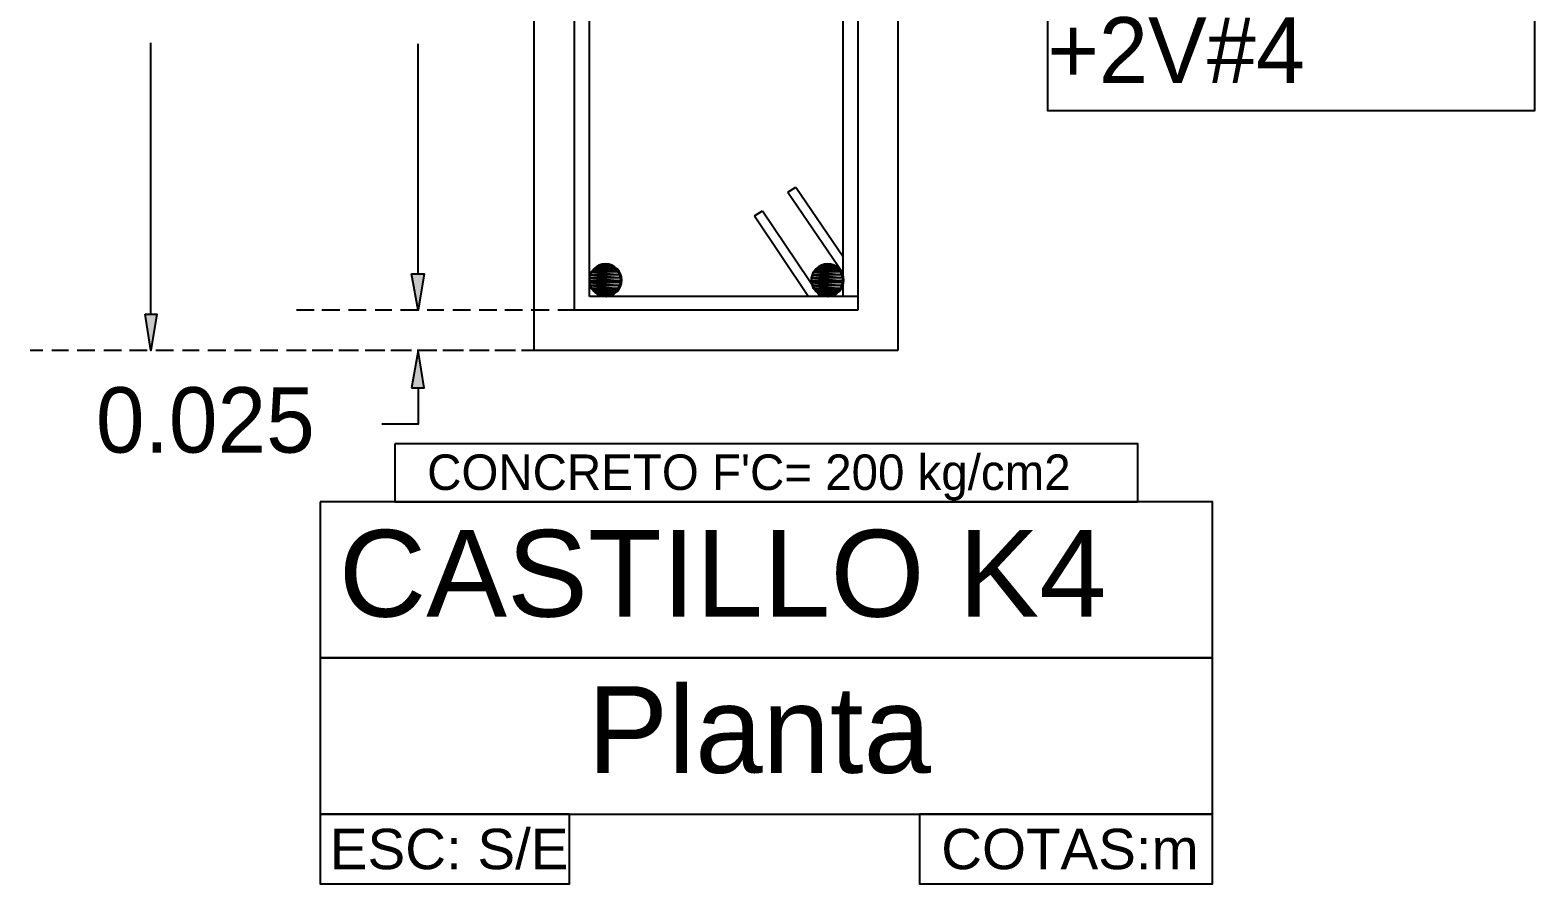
# Model space of a CAD drawing. Header units: metres. Extents: x 2.9 to 42.8, y 1.7 to 28.7.
# Drawn here: x 24.366 to 27.067, y 10.717 to 12.25 of the extents above; entities that cross this region are included whole.
import ezdxf

# ---------------------------------------------------------------- set-up
doc = ezdxf.new("R2010")
doc.units = ezdxf.units.M
for name, color, linetype in [('AZUL', 5, 'Continuous'), ('CIAN', 4, 'Continuous'), ('GRIS', 8, 'Continuous'), ('RELLENO_GRIS', 8, 'Continuous'), ('RELLENO_ROJO', 1, 'Continuous'), ('ROJO', 1, 'Continuous'), ('TEXTO', 7, 'Continuous')]:
    doc.layers.add(name, color=color, linetype=linetype)
doc.styles.add('ArialMT', font='arial.ttf')

msp = doc.modelspace()

# ---------------------------------------------------------------- hatches: boundary and pattern name
at = {"layer": 'RELLENO_GRIS'}
h = msp.add_hatch(color=256, dxfattribs=at)
h.dxf.hatch_style = 1
h.paths.add_polyline_path([(25.0508, 11.8128), (25.0737, 11.8128), (25.0631, 11.7475), (25.0508, 11.8128)])
h = msp.add_hatch(color=256, dxfattribs=at)
h.dxf.hatch_style = 1
h.paths.add_polyline_path([(25.0508, 11.8128), (25.0737, 11.8128), (25.0631, 11.7475), (25.0508, 11.8128)])
h = msp.add_hatch(color=256, dxfattribs=at)
h.dxf.hatch_style = 1
h.paths.add_polyline_path([(24.5727, 11.7404), (24.5939, 11.7404), (24.5833, 11.6752), (24.5727, 11.7404)])
h = msp.add_hatch(color=256, dxfattribs=at)
h.dxf.hatch_style = 1
h.paths.add_polyline_path([(25.0508, 11.6082), (25.0737, 11.6082), (25.0631, 11.6752), (25.0508, 11.6082)])
at = {"layer": 'RELLENO_ROJO'}
h = msp.add_hatch(color=256, dxfattribs=at)
h.dxf.hatch_style = 1
h.paths.add_polyline_path([(25.4053, 11.8286), (25.3894, 11.8286), (25.4106, 11.8269), (25.4053, 11.8286)])
h.paths.add_polyline_path([(25.3894, 11.8286), (25.4106, 11.8269), (25.3859, 11.8269), (25.3894, 11.8286)])
h = msp.add_hatch(color=256, dxfattribs=at)
h.dxf.hatch_style = 1
h.paths.add_polyline_path([(25.4, 11.8286), (25.3947, 11.8286), (25.4053, 11.8286), (25.4, 11.8286)])
h.paths.add_polyline_path([(25.3947, 11.8286), (25.4053, 11.8286), (25.3894, 11.8286), (25.3947, 11.8286)])
h = msp.add_hatch(color=256, dxfattribs=at)
h.dxf.hatch_style = 1
h.paths.add_polyline_path([(25.8039, 11.8286), (25.7898, 11.8286), (25.8092, 11.8269), (25.8039, 11.8286)])
h.paths.add_polyline_path([(25.7898, 11.8286), (25.8092, 11.8269), (25.7845, 11.8269), (25.7898, 11.8286)])
h = msp.add_hatch(color=256, dxfattribs=at)
h.dxf.hatch_style = 1
h.paths.add_polyline_path([(25.7986, 11.8286), (25.7933, 11.8286), (25.8039, 11.8286), (25.7986, 11.8286)])
h.paths.add_polyline_path([(25.7933, 11.8286), (25.8039, 11.8286), (25.7898, 11.8286), (25.7933, 11.8286)])
h = msp.add_hatch(color=256, dxfattribs=at)
h.dxf.hatch_style = 1
h.paths.add_polyline_path([(25.4247, 11.811), (25.3718, 11.811), (25.4265, 11.8057), (25.4247, 11.811)])
h.paths.add_polyline_path([(25.3718, 11.811), (25.4265, 11.8057), (25.37, 11.8057), (25.3718, 11.811)])
h = msp.add_hatch(color=256, dxfattribs=at)
h.dxf.hatch_style = 1
h.paths.add_polyline_path([(25.4265, 11.8057), (25.37, 11.8057), (25.4265, 11.8004), (25.4265, 11.8057)])
h.paths.add_polyline_path([(25.37, 11.8057), (25.4265, 11.8004), (25.37, 11.8004), (25.37, 11.8057)])
h = msp.add_hatch(color=256, dxfattribs=at)
h.dxf.hatch_style = 1
h.paths.add_polyline_path([(25.4212, 11.8163), (25.3735, 11.8163), (25.4247, 11.811), (25.4212, 11.8163)])
h.paths.add_polyline_path([(25.3735, 11.8163), (25.4247, 11.811), (25.3718, 11.811), (25.3735, 11.8163)])
h = msp.add_hatch(color=256, dxfattribs=at)
h.dxf.hatch_style = 1
h.paths.add_polyline_path([(25.4194, 11.8198), (25.3771, 11.8198), (25.4212, 11.8163), (25.4194, 11.8198)])
h.paths.add_polyline_path([(25.3771, 11.8198), (25.4212, 11.8163), (25.3735, 11.8163), (25.3771, 11.8198)])
h = msp.add_hatch(color=256, dxfattribs=at)
h.dxf.hatch_style = 1
h.paths.add_polyline_path([(25.4159, 11.8233), (25.3806, 11.8233), (25.4194, 11.8198), (25.4159, 11.8233)])
h.paths.add_polyline_path([(25.3806, 11.8233), (25.4194, 11.8198), (25.3771, 11.8198), (25.3806, 11.8233)])
h = msp.add_hatch(color=256, dxfattribs=at)
h.dxf.hatch_style = 1
h.paths.add_polyline_path([(25.4106, 11.8269), (25.3859, 11.8269), (25.4159, 11.8233), (25.4106, 11.8269)])
h.paths.add_polyline_path([(25.3859, 11.8269), (25.4159, 11.8233), (25.3806, 11.8233), (25.3859, 11.8269)])
h = msp.add_hatch(color=256, dxfattribs=at)
h.dxf.hatch_style = 1
h.paths.add_polyline_path([(25.8233, 11.811), (25.7704, 11.811), (25.8251, 11.8057), (25.8233, 11.811)])
h.paths.add_polyline_path([(25.7704, 11.811), (25.8251, 11.8057), (25.7687, 11.8057), (25.7704, 11.811)])
h = msp.add_hatch(color=256, dxfattribs=at)
h.dxf.hatch_style = 1
h.paths.add_polyline_path([(25.8251, 11.8057), (25.7687, 11.8057), (25.8251, 11.8004), (25.8251, 11.8057)])
h.paths.add_polyline_path([(25.7687, 11.8057), (25.8251, 11.8004), (25.7687, 11.8004), (25.7687, 11.8057)])
h = msp.add_hatch(color=256, dxfattribs=at)
h.dxf.hatch_style = 1
h.paths.add_polyline_path([(25.8216, 11.8163), (25.7722, 11.8163), (25.8233, 11.811), (25.8216, 11.8163)])
h.paths.add_polyline_path([(25.7722, 11.8163), (25.8233, 11.811), (25.7704, 11.811), (25.7722, 11.8163)])
h = msp.add_hatch(color=256, dxfattribs=at)
h.dxf.hatch_style = 1
h.paths.add_polyline_path([(25.818, 11.8198), (25.7757, 11.8198), (25.8216, 11.8163), (25.818, 11.8198)])
h.paths.add_polyline_path([(25.7757, 11.8198), (25.8216, 11.8163), (25.7722, 11.8163), (25.7757, 11.8198)])
h = msp.add_hatch(color=256, dxfattribs=at)
h.dxf.hatch_style = 1
h.paths.add_polyline_path([(25.8145, 11.8233), (25.7792, 11.8233), (25.818, 11.8198), (25.8145, 11.8233)])
h.paths.add_polyline_path([(25.7792, 11.8233), (25.818, 11.8198), (25.7757, 11.8198), (25.7792, 11.8233)])
h = msp.add_hatch(color=256, dxfattribs=at)
h.dxf.hatch_style = 1
h.paths.add_polyline_path([(25.8092, 11.8269), (25.7845, 11.8269), (25.8145, 11.8233), (25.8092, 11.8269)])
h.paths.add_polyline_path([(25.7845, 11.8269), (25.8145, 11.8233), (25.7792, 11.8233), (25.7845, 11.8269)])
h = msp.add_hatch(color=256, dxfattribs=at)
h.dxf.hatch_style = 1
h.paths.add_polyline_path([(25.4265, 11.8004), (25.37, 11.8004), (25.4265, 11.7969), (25.4265, 11.8004)])
h.paths.add_polyline_path([(25.37, 11.8004), (25.4265, 11.7969), (25.37, 11.7969), (25.37, 11.8004)])
h = msp.add_hatch(color=256, dxfattribs=at)
h.dxf.hatch_style = 1
h.paths.add_polyline_path([(25.4265, 11.7969), (25.37, 11.7969), (25.4247, 11.7916), (25.4265, 11.7969)])
h.paths.add_polyline_path([(25.37, 11.7969), (25.4247, 11.7916), (25.3718, 11.7916), (25.37, 11.7969)])
h = msp.add_hatch(color=256, dxfattribs=at)
h.dxf.hatch_style = 1
h.paths.add_polyline_path([(25.4247, 11.7916), (25.3718, 11.7916), (25.4212, 11.7863), (25.4247, 11.7916)])
h.paths.add_polyline_path([(25.3718, 11.7916), (25.4212, 11.7863), (25.3735, 11.7863), (25.3718, 11.7916)])
h = msp.add_hatch(color=256, dxfattribs=at)
h.dxf.hatch_style = 1
h.paths.add_polyline_path([(25.4212, 11.7863), (25.3735, 11.7863), (25.4194, 11.7828), (25.4212, 11.7863)])
h.paths.add_polyline_path([(25.3735, 11.7863), (25.4194, 11.7828), (25.3771, 11.7828), (25.3735, 11.7863)])
h = msp.add_hatch(color=256, dxfattribs=at)
h.dxf.hatch_style = 1
h.paths.add_polyline_path([(25.4194, 11.7828), (25.3771, 11.7828), (25.4159, 11.7793), (25.4194, 11.7828)])
h.paths.add_polyline_path([(25.3771, 11.7828), (25.4159, 11.7793), (25.3806, 11.7793), (25.3771, 11.7828)])
h = msp.add_hatch(color=256, dxfattribs=at)
h.dxf.hatch_style = 1
h.paths.add_polyline_path([(25.4159, 11.7793), (25.3806, 11.7793), (25.4106, 11.7757), (25.4159, 11.7793)])
h.paths.add_polyline_path([(25.3806, 11.7793), (25.4106, 11.7757), (25.3859, 11.7757), (25.3806, 11.7793)])
h = msp.add_hatch(color=256, dxfattribs=at)
h.dxf.hatch_style = 1
h.paths.add_polyline_path([(25.4106, 11.7757), (25.3859, 11.7757), (25.4053, 11.774), (25.4106, 11.7757)])
h.paths.add_polyline_path([(25.3859, 11.7757), (25.4053, 11.774), (25.3894, 11.774), (25.3859, 11.7757)])
h = msp.add_hatch(color=256, dxfattribs=at)
h.dxf.hatch_style = 1
h.paths.add_polyline_path([(25.8251, 11.8004), (25.7687, 11.8004), (25.8251, 11.7969), (25.8251, 11.8004)])
h.paths.add_polyline_path([(25.7687, 11.8004), (25.8251, 11.7969), (25.7687, 11.7969), (25.7687, 11.8004)])
h = msp.add_hatch(color=256, dxfattribs=at)
h.dxf.hatch_style = 1
h.paths.add_polyline_path([(25.8251, 11.7969), (25.7687, 11.7969), (25.8233, 11.7916), (25.8251, 11.7969)])
h.paths.add_polyline_path([(25.7687, 11.7969), (25.8233, 11.7916), (25.7704, 11.7916), (25.7687, 11.7969)])
h = msp.add_hatch(color=256, dxfattribs=at)
h.dxf.hatch_style = 1
h.paths.add_polyline_path([(25.8233, 11.7916), (25.7704, 11.7916), (25.8216, 11.7863), (25.8233, 11.7916)])
h.paths.add_polyline_path([(25.7704, 11.7916), (25.8216, 11.7863), (25.7722, 11.7863), (25.7704, 11.7916)])
h = msp.add_hatch(color=256, dxfattribs=at)
h.dxf.hatch_style = 1
h.paths.add_polyline_path([(25.8216, 11.7863), (25.7722, 11.7863), (25.818, 11.7828), (25.8216, 11.7863)])
h.paths.add_polyline_path([(25.7722, 11.7863), (25.818, 11.7828), (25.7757, 11.7828), (25.7722, 11.7863)])
h = msp.add_hatch(color=256, dxfattribs=at)
h.dxf.hatch_style = 1
h.paths.add_polyline_path([(25.818, 11.7828), (25.7757, 11.7828), (25.8145, 11.7793), (25.818, 11.7828)])
h.paths.add_polyline_path([(25.7757, 11.7828), (25.8145, 11.7793), (25.7792, 11.7793), (25.7757, 11.7828)])
h = msp.add_hatch(color=256, dxfattribs=at)
h.dxf.hatch_style = 1
h.paths.add_polyline_path([(25.8145, 11.7793), (25.7792, 11.7793), (25.8092, 11.7757), (25.8145, 11.7793)])
h.paths.add_polyline_path([(25.7792, 11.7793), (25.8092, 11.7757), (25.7845, 11.7757), (25.7792, 11.7793)])
h = msp.add_hatch(color=256, dxfattribs=at)
h.dxf.hatch_style = 1
h.paths.add_polyline_path([(25.8092, 11.7757), (25.7845, 11.7757), (25.8039, 11.774), (25.8092, 11.7757)])
h.paths.add_polyline_path([(25.7845, 11.7757), (25.8039, 11.774), (25.7898, 11.774), (25.7845, 11.7757)])
h = msp.add_hatch(color=256, dxfattribs=at)
h.dxf.hatch_style = 1
h.paths.add_polyline_path([(25.4053, 11.774), (25.3894, 11.774), (25.4, 11.7722), (25.4053, 11.774)])
h.paths.add_polyline_path([(25.3894, 11.774), (25.4, 11.7722), (25.3947, 11.7722), (25.3894, 11.774)])
h = msp.add_hatch(color=256, dxfattribs=at)
h.dxf.hatch_style = 1
h.paths.add_polyline_path([(25.8039, 11.774), (25.7898, 11.774), (25.7986, 11.7722), (25.8039, 11.774)])
h.paths.add_polyline_path([(25.7898, 11.774), (25.7986, 11.7722), (25.7933, 11.7722), (25.7898, 11.774)])

# ---------------------------------------------------------------- linework, layer by layer
at = {"layer": 'AZUL', "lineweight": -3}
for points in [[(25.3436, 11.7475), (25.3436, 12.9081)], [(25.37, 11.7722), (25.37, 12.8817)], [(25.8251, 12.8817), (25.8251, 11.7722)], [(25.8516, 12.9081), (25.8516, 11.7475)], [(25.7263, 11.9592), (25.7404, 11.968)], [(25.7404, 11.968), (25.8251, 11.8445)], [(25.7263, 11.9592), (25.8251, 11.8145)], [(25.6663, 11.9168), (25.6805, 11.9257)], [(25.6663, 11.9168), (25.7634, 11.7722)], [(25.6805, 11.9257), (25.7845, 11.7722)], [(25.8516, 11.7475), (25.3436, 11.7475)], [(25.8516, 11.7722), (25.37, 11.7722)]]:
    msp.add_lwpolyline(points, dxfattribs=at)
at = {"layer": 'CIAN', "lineweight": -3}
for points in [[(25.2712, 11.6752), (25.2712, 12.9805)], [(25.9239, 12.9805), (25.9239, 11.6752)], [(25.9239, 11.6752), (25.2712, 11.6752)]]:
    msp.add_lwpolyline(points, dxfattribs=at)
for points in [[(26.192, 12.3155), (26.192, 12.1056), (27.0669, 12.1056), (27.0669, 12.3155)], [(25.0208, 11.5076), (25.0208, 11.4035), (26.3543, 11.4035), (26.3543, 11.5076)], [(24.8867, 11.4035), (24.8867, 11.1231), (26.4883, 11.1231), (26.4883, 11.4035)], [(24.8867, 11.1231), (24.8867, 10.8426), (26.4883, 10.8426), (26.4883, 11.1231)], [(24.8867, 10.8426), (24.8867, 10.7174), (25.3347, 10.7174), (25.3347, 10.8426)], [(25.9627, 10.8426), (25.9627, 10.7174), (26.4883, 10.7174), (26.4883, 10.8426)]]:
    msp.add_lwpolyline(points, close=True, dxfattribs=at)
at = {"layer": 'GRIS', "lineweight": -3}
for points in [[(24.5833, 11.7404), (24.5833, 12.2273)], [(25.0631, 11.8128), (25.0631, 12.2255)], [(25.0631, 11.8128), (25.0631, 11.878)], [(24.8761, 11.7475), (24.8444, 11.7475)], [(24.922, 11.7475), (24.8902, 11.7475)], [(24.9696, 11.7475), (24.9379, 11.7475)], [(25.0155, 11.7475), (24.9855, 11.7475)], [(25.0631, 11.7475), (25.0313, 11.7475)], [(25.109, 11.7475), (25.079, 11.7475)], [(25.1566, 11.7475), (25.1248, 11.7475)], [(25.2042, 11.7475), (25.1725, 11.7475)], [(25.2501, 11.7475), (25.2183, 11.7475)], [(25.2977, 11.7475), (25.2659, 11.7475)], [(25.3436, 11.7475), (25.3136, 11.7475)], [(24.3893, 11.6752), (24.3664, 11.6752)], [(24.4352, 11.6752), (24.4052, 11.6752)], [(24.4828, 11.6752), (24.451, 11.6752)], [(24.5304, 11.6752), (24.4987, 11.6752)], [(24.5763, 11.6752), (24.5445, 11.6752)], [(24.6239, 11.6752), (24.5921, 11.6752)], [(24.6697, 11.6752), (24.6398, 11.6752)], [(24.7174, 11.6752), (24.6856, 11.6752)], [(24.7632, 11.6752), (24.7333, 11.6752)], [(24.8109, 11.6752), (24.7791, 11.6752)], [(24.8585, 11.6752), (24.8267, 11.6752)], [(24.862, 11.6752), (24.8444, 11.6752)], [(24.9043, 11.6752), (24.8726, 11.6752)], [(24.9096, 11.6752), (24.8779, 11.6752)], [(24.952, 11.6752), (24.9202, 11.6752)], [(24.9555, 11.6752), (24.9255, 11.6752)], [(24.9978, 11.6752), (24.9678, 11.6752)], [(25.0031, 11.6752), (24.9714, 11.6752)], [(25.0455, 11.6752), (25.0137, 11.6752)], [(25.0508, 11.6752), (25.019, 11.6752)], [(25.0913, 11.6752), (25.0613, 11.6752)], [(25.0966, 11.6752), (25.0666, 11.6752)], [(25.1389, 11.6752), (25.1072, 11.6752)], [(25.1442, 11.6752), (25.1125, 11.6752)], [(25.1866, 11.6752), (25.1548, 11.6752)], [(25.1901, 11.6752), (25.1601, 11.6752)], [(25.2324, 11.6752), (25.2007, 11.6752)], [(25.2377, 11.6752), (25.206, 11.6752)], [(25.2712, 11.6752), (25.2483, 11.6752)], [(25.2712, 11.6752), (25.2536, 11.6752)], [(25.0631, 11.6082), (25.0631, 11.5429), (24.9978, 11.5429)]]:
    msp.add_lwpolyline(points, dxfattribs=at)
for points in [[(25.0508, 11.8128), (25.0737, 11.8128), (25.0631, 11.7475)], [(24.5727, 11.7404), (24.5939, 11.7404), (24.5833, 11.6752)], [(25.0508, 11.6082), (25.0737, 11.6082), (25.0631, 11.6752)]]:
    msp.add_lwpolyline(points, close=True, dxfattribs=at)
at = {"layer": 'ROJO', "lineweight": -3}
for points in [[(25.4282, 11.8013), (25.4276, 11.8072), (25.4259, 11.8126), (25.4233, 11.8176), (25.4197, 11.8219), (25.4154, 11.8254), (25.4104, 11.8281), (25.405, 11.8298), (25.3991, 11.8304), (25.3933, 11.8298), (25.3878, 11.8281), (25.3828, 11.8254), (25.3785, 11.8219), (25.375, 11.8176), (25.3723, 11.8126), (25.3706, 11.8072), (25.37, 11.8013), (25.3706, 11.7954), (25.3723, 11.79), (25.375, 11.785), (25.3785, 11.7807), (25.3828, 11.7772), (25.3878, 11.7745), (25.3933, 11.7728), (25.3991, 11.7722), (25.405, 11.7728), (25.4104, 11.7745), (25.4154, 11.7772), (25.4197, 11.7807), (25.4233, 11.785), (25.4259, 11.79), (25.4276, 11.7954)], [(25.3894, 11.8286), (25.4106, 11.8269), (25.3859, 11.8269)], [(25.3947, 11.8286), (25.4053, 11.8286), (25.3894, 11.8286)], [(25.4053, 11.8286), (25.3894, 11.8286), (25.4106, 11.8269)], [(25.4, 11.8286), (25.3947, 11.8286), (25.4053, 11.8286)], [(25.8269, 11.8013), (25.8263, 11.8072), (25.8246, 11.8126), (25.8219, 11.8176), (25.8183, 11.8219), (25.814, 11.8254), (25.8091, 11.8281), (25.8036, 11.8298), (25.7978, 11.8304), (25.7919, 11.8298), (25.7864, 11.8281), (25.7815, 11.8254), (25.7772, 11.8219), (25.7736, 11.8176), (25.7709, 11.8126), (25.7692, 11.8072), (25.7687, 11.8013), (25.7692, 11.7954), (25.7709, 11.79), (25.7736, 11.785), (25.7772, 11.7807), (25.7815, 11.7772), (25.7864, 11.7745), (25.7919, 11.7728), (25.7978, 11.7722), (25.8036, 11.7728), (25.8091, 11.7745), (25.814, 11.7772), (25.8183, 11.7807), (25.8219, 11.785), (25.8246, 11.79), (25.8263, 11.7954)], [(25.7898, 11.8286), (25.8092, 11.8269), (25.7845, 11.8269)], [(25.7933, 11.8286), (25.8039, 11.8286), (25.7898, 11.8286)], [(25.8039, 11.8286), (25.7898, 11.8286), (25.8092, 11.8269)], [(25.7986, 11.8286), (25.7933, 11.8286), (25.8039, 11.8286)], [(25.3718, 11.811), (25.4265, 11.8057), (25.37, 11.8057)], [(25.4265, 11.8057), (25.37, 11.8057), (25.4265, 11.8004)], [(25.37, 11.8057), (25.4265, 11.8004), (25.37, 11.8004)], [(25.3735, 11.8163), (25.4247, 11.811), (25.3718, 11.811)], [(25.4247, 11.811), (25.3718, 11.811), (25.4265, 11.8057)], [(25.3771, 11.8198), (25.4212, 11.8163), (25.3735, 11.8163)], [(25.4212, 11.8163), (25.3735, 11.8163), (25.4247, 11.811)], [(25.3806, 11.8233), (25.4194, 11.8198), (25.3771, 11.8198)], [(25.4194, 11.8198), (25.3771, 11.8198), (25.4212, 11.8163)], [(25.3859, 11.8269), (25.4159, 11.8233), (25.3806, 11.8233)], [(25.4159, 11.8233), (25.3806, 11.8233), (25.4194, 11.8198)], [(25.4106, 11.8269), (25.3859, 11.8269), (25.4159, 11.8233)], [(25.7704, 11.811), (25.8251, 11.8057), (25.7687, 11.8057)], [(25.8251, 11.8057), (25.7687, 11.8057), (25.8251, 11.8004)], [(25.7687, 11.8057), (25.8251, 11.8004), (25.7687, 11.8004)], [(25.7722, 11.8163), (25.8233, 11.811), (25.7704, 11.811)], [(25.8233, 11.811), (25.7704, 11.811), (25.8251, 11.8057)], [(25.7757, 11.8198), (25.8216, 11.8163), (25.7722, 11.8163)], [(25.8216, 11.8163), (25.7722, 11.8163), (25.8233, 11.811)], [(25.7792, 11.8233), (25.818, 11.8198), (25.7757, 11.8198)], [(25.818, 11.8198), (25.7757, 11.8198), (25.8216, 11.8163)], [(25.7845, 11.8269), (25.8145, 11.8233), (25.7792, 11.8233)], [(25.8145, 11.8233), (25.7792, 11.8233), (25.818, 11.8198)], [(25.8092, 11.8269), (25.7845, 11.8269), (25.8145, 11.8233)], [(25.4265, 11.8004), (25.37, 11.8004), (25.4265, 11.7969)], [(25.37, 11.8004), (25.4265, 11.7969), (25.37, 11.7969)], [(25.4265, 11.7969), (25.37, 11.7969), (25.4247, 11.7916)], [(25.37, 11.7969), (25.4247, 11.7916), (25.3718, 11.7916)], [(25.4247, 11.7916), (25.3718, 11.7916), (25.4212, 11.7863)], [(25.3718, 11.7916), (25.4212, 11.7863), (25.3735, 11.7863)], [(25.4212, 11.7863), (25.3735, 11.7863), (25.4194, 11.7828)], [(25.3735, 11.7863), (25.4194, 11.7828), (25.3771, 11.7828)], [(25.4194, 11.7828), (25.3771, 11.7828), (25.4159, 11.7793)], [(25.3771, 11.7828), (25.4159, 11.7793), (25.3806, 11.7793)], [(25.4159, 11.7793), (25.3806, 11.7793), (25.4106, 11.7757)], [(25.3806, 11.7793), (25.4106, 11.7757), (25.3859, 11.7757)], [(25.4106, 11.7757), (25.3859, 11.7757), (25.4053, 11.774)], [(25.3859, 11.7757), (25.4053, 11.774), (25.3894, 11.774)], [(25.8251, 11.8004), (25.7687, 11.8004), (25.8251, 11.7969)], [(25.7687, 11.8004), (25.8251, 11.7969), (25.7687, 11.7969)], [(25.8251, 11.7969), (25.7687, 11.7969), (25.8233, 11.7916)], [(25.7687, 11.7969), (25.8233, 11.7916), (25.7704, 11.7916)], [(25.8233, 11.7916), (25.7704, 11.7916), (25.8216, 11.7863)], [(25.7704, 11.7916), (25.8216, 11.7863), (25.7722, 11.7863)], [(25.8216, 11.7863), (25.7722, 11.7863), (25.818, 11.7828)], [(25.7722, 11.7863), (25.818, 11.7828), (25.7757, 11.7828)], [(25.818, 11.7828), (25.7757, 11.7828), (25.8145, 11.7793)], [(25.7757, 11.7828), (25.8145, 11.7793), (25.7792, 11.7793)], [(25.8145, 11.7793), (25.7792, 11.7793), (25.8092, 11.7757)], [(25.7792, 11.7793), (25.8092, 11.7757), (25.7845, 11.7757)], [(25.8092, 11.7757), (25.7845, 11.7757), (25.8039, 11.774)], [(25.7845, 11.7757), (25.8039, 11.774), (25.7898, 11.774)], [(25.4053, 11.774), (25.3894, 11.774), (25.4, 11.7722)], [(25.3894, 11.774), (25.4, 11.7722), (25.3947, 11.7722)], [(25.8039, 11.774), (25.7898, 11.774), (25.7986, 11.7722)], [(25.7898, 11.774), (25.7986, 11.7722), (25.7933, 11.7722)]]:
    msp.add_lwpolyline(points, close=True, dxfattribs=at)

# ---------------------------------------------------------------- texts
at = {"layer": 'TEXTO', "color": 18, "true_color": 0x000000}
for s, height, p in [('+2V#4', 0.1184, (26.192, 12.155)), ("CONCRETO F'C= 200 kg/cm2", 0.0637, (25.079, 11.4247))]:
    msp.add_text(s, height=height, dxfattribs=at).set_placement(p)
at = {"layer": 'TEXTO', "color": 3, "true_color": 0x00ff00}
msp.add_text('0.025', height=0.1174, dxfattribs=at).set_placement((24.4845, 11.4917))
at = {"layer": 'TEXTO', "color": 18, "true_color": 0x000000, "style": 'ArialMT'}
for s, height, p in [('CASTILLO K4', 0.1557, (24.9202, 11.1972)), ('Planta', 0.1557, (25.3665, 10.9167)), ('ESC: S/E', 0.0726, (24.9043, 10.7438)), ('COTAS:m', 0.0726, (26.0015, 10.7438))]:
    msp.add_text(s, height=height, dxfattribs=at).set_placement(p)

doc.saveas('drawing.dxf')
